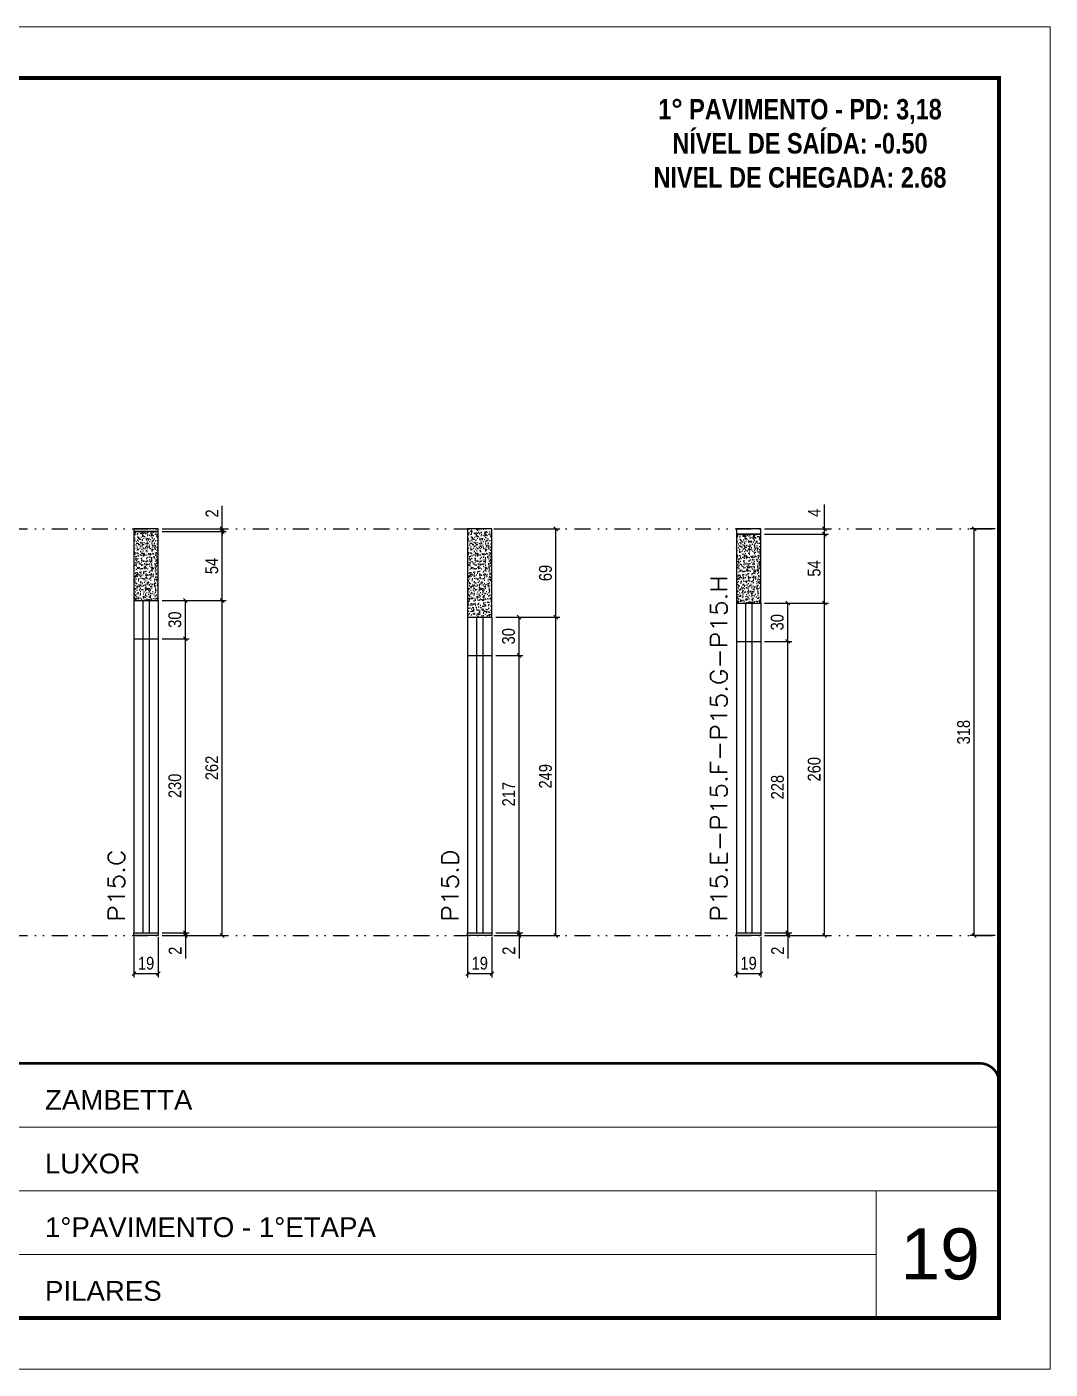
# Model space of a CAD drawing. Extents: x 14400 to 24104, y -21631 to 6985.
# Drawn here: x 18282 to 19082, y 1340 to 2390 of the extents above; entities that cross this region are included whole.
import ezdxf

# ---------------------------------------------------------------- set-up
doc = ezdxf.new("R2010")
doc.units = 0
for name, pattern in [('CONTINUO', [0]), ('DASHED', [0.75, 0.5, -0.25]), ('DIVIDE2', [0.625, 0.25, -0.125, 0, -0.125, 0, -0.125])]:
    doc.linetypes.add(name, pattern=pattern)
for name, color, linetype, lineweight in [('CARIMBO', 255, 'Continuous', 9), ('Folhas', 255, 'Continuous', 9), ('SARRAFO DE PRESSAO', 251, 'DASHED', 9), ('Texto Seção', 7, 'Continuous', 15)]:
    doc.layers.add(name, color=color, linetype=linetype, lineweight=lineweight)
for name, color, linetype in [('COTA', 241, 'Continuous'), ('NOMENCLATURA', 7, 'Continuous'), ('Nível', 160, 'Continuous'), ('Painéis', 200, 'Continuous'), ('SARR_2.2x7', 40, 'Continuous')]:
    doc.layers.add(name, color=color, linetype=linetype)
doc.styles.add('ARIAL', font='arial.ttf')
doc.styles.add('COTA TECNICA', font='techl___.ttf', dxfattribs={"height": 10})
doc.styles.add('COTA TECNICA-50', font='techl___.ttf', dxfattribs={"height": 10})
doc.styles.add('REGUA-120', font='ROMANS.shx', dxfattribs={"height": 15})
doc.styles.add('ROMANC', font='techb___.ttf', dxfattribs={"height": 2.5})
doc.dimstyles.new('COTA PAINEL-50', dxfattribs={"dimtxt": 10, "dimasz": 3, "dimexe": 3, "dimexo": 3, "dimgap": 3, "dimtad": 1, "dimdec": 1, "dimzin": 12, "dimdsep": 46, "dimtxsty": 'COTA TECNICA-50', "dimblk1": 'OBLIQUE', "dimblk2": 'OBLIQUE', "dimsah": 1, "dimcen": 0.9, "dimclrd": 4, "dimclre": 4, "dimclrt": 240, "dimadec": 1, "dimazin": 3, "dimtfac": 1, "dimtdec": 1, "dimtmove": 0, "dimatfit": 3, "dimfxl": 1, "dimtolj": 1, "dimtzin": 12, "dimarcsym": 0})
doc.dimstyles.new('PAINEL', dxfattribs={"dimtxt": 10, "dimasz": 3, "dimexe": 3, "dimexo": 3, "dimgap": 3, "dimtad": 1, "dimdec": 1, "dimzin": 12, "dimdsep": 46, "dimtxsty": 'COTA TECNICA', "dimblk1": 'OBLIQUE', "dimblk2": 'OBLIQUE', "dimsah": 1, "dimcen": 0.9, "dimclrd": 4, "dimclre": 4, "dimclrt": 240, "dimadec": 1, "dimazin": 3, "dimtfac": 1, "dimtdec": 1, "dimtmove": 0, "dimatfit": 3, "dimfxl": 1, "dimtolj": 1, "dimtzin": 12, "dimarcsym": 0})

# ---------------------------------------------------------------- blocks, each defined once
blk = doc.blocks.new('9999999999')
at = {"color": 30, "linetype": 'CONTINUO'}
for p, q in [((98564.6, 34379.6), (99584, 34379.6)), ((98564.6, 34329.8), (99488, 34329.8)), ((99584, 34329.8), (99488, 34329.8)), ((99488, 34329.8), (99488, 34230.2)), ((98564.6, 34280), (99488, 34280))]:
    blk.add_line(p, q, dxfattribs=at)
at = {"color": 30, "linetype": 'CONTINUO', "const_width": 2}
blk.add_lwpolyline([(99584, 34230.2), (99584, 34414.4, 0.414214), (99569, 34429.4), (98229, 34429.4, 0.414214), (98214, 34414.4), (98214, 34245.2, 0.414214), (98229, 34230.2), (99584, 34230.2)], format="xyb", dxfattribs=at)
at = {"layer": 'Folhas'}
blk.add_lwpolyline([(98139, 34190.2), (99624, 34190.2), (99624, 35240.2), (98139, 35240.2)], close=True, dxfattribs=at)
at = {"layer": 'Folhas', "color": 30, "const_width": 3}
blk.add_lwpolyline([(98214, 34230.2), (99584, 34230.2), (99584, 35200.2), (98214, 35200.2)], close=True, dxfattribs=at)
at = {"color": 7, "linetype": 'Continuous', "ltscale": 5, "style": 'ARIAL'}
for s, height, p in [('ZAMBETTA', 15.48, (98837.7, 34393.1)), ('LUXOR', 15.48, (98837.7, 34343.3)), ('1°PAVIMENTO - 1°ETAPA', 15.483, (98837.7, 34293.5)), ('PILARES', 15.48, (98837.7, 34243.7))]:
    blk.add_text(s, height=height, dxfattribs=at).set_placement(p)
blk = doc.blocks.new('_Oblique')
at = {"color": 0, "linetype": 'ByBlock', "lineweight": -2}
blk.add_line((-0.5, -0.5), (0.5, 0.5), dxfattribs=at)
blk = doc.blocks.new('*D1174')
at = {"layer": 'COTA', "color": 4, "lineweight": -2, "transparency": 16777216}
for p, q in [((19039, 1997.7), (19019.5, 1997.7)), ((19022.5, 1679.7), (19022.5, 1997.7)), ((19039, 1679.7), (19019.5, 1679.7))]:
    blk.add_line(p, q, dxfattribs=at)
at = {"layer": 'Defpoints', "color": 0, "transparency": 16777216}
for p in [(19022.5, 1997.7), (19042, 1997.7), (19042, 1679.7)]:
    blk.add_point(p, dxfattribs=at)
at = {"layer": 'COTA', "color": 4, "lineweight": -2, "transparency": 16777216, "xscale": 3, "yscale": 3, "zscale": 3}
for p, rotation in [((19022.5, 1997.7), 90), ((19022.5, 1679.7), 270)]:
    blk.add_blockref('_Oblique', p, dxfattribs=dict(at, rotation=rotation))
at = {"layer": 'COTA', "color": 240, "transparency": 16777216, "insert": (19014.3, 1838.7), "char_height": 10, "attachment_point": 5, "rotation": 90, "style": 'COTA TECNICA'}
blk.add_mtext('\\A1;318', dxfattribs=at)
blk = doc.blocks.new('*D1181')
at = {"layer": 'COTA', "color": 4, "lineweight": -2, "transparency": 16777216}
for p, q in [((18365.3, 1678.7), (18365.3, 1646.8)), ((18384.3, 1678.7), (18384.3, 1646.8)), ((18365.3, 1649.8), (18384.3, 1649.8))]:
    blk.add_line(p, q, dxfattribs=at)
at = {"layer": 'Defpoints', "color": 0, "transparency": 16777216}
for p in [(18365.3, 1681.7), (18384.3, 1681.7), (18384.3, 1649.8)]:
    blk.add_point(p, dxfattribs=at)
at = {"layer": 'COTA', "color": 4, "lineweight": -2, "transparency": 16777216, "xscale": 3, "yscale": 3, "zscale": 3, "rotation": 180}
blk.add_blockref('_Oblique', (18365.3, 1649.8), dxfattribs=at)
at = {"layer": 'COTA', "color": 4, "lineweight": -2, "transparency": 16777216, "xscale": 3, "yscale": 3, "zscale": 3}
blk.add_blockref('_Oblique', (18384.3, 1649.8), dxfattribs=at)
at = {"layer": 'COTA', "color": 240, "transparency": 16777216, "insert": (18374.8, 1657.9), "char_height": 10, "attachment_point": 5, "style": 'COTA TECNICA'}
blk.add_mtext('\\A1;19', dxfattribs=at)
blk = doc.blocks.new('*D1182')
at = {"layer": 'COTA', "color": 4, "lineweight": -2, "transparency": 16777216}
for p, q in [((18387.3, 1681.7), (18408.5, 1681.7)), ((18405.5, 1681.7), (18405.5, 1684.7)), ((18405.5, 1681.7), (18405.5, 1679.7)), ((18387.3, 1679.7), (18408.5, 1679.7)), ((18405.5, 1679.7), (18405.5, 1661.6))]:
    blk.add_line(p, q, dxfattribs=at)
at = {"layer": 'Defpoints', "color": 0, "transparency": 16777216}
for p in [(18384.3, 1681.7), (18405.5, 1681.7), (18384.3, 1679.7)]:
    blk.add_point(p, dxfattribs=at)
at = {"layer": 'COTA', "color": 4, "lineweight": -2, "transparency": 16777216, "xscale": 3, "yscale": 3, "zscale": 3}
for p, rotation in [((18405.5, 1681.7), 270), ((18405.5, 1679.7), 90)]:
    blk.add_blockref('_Oblique', p, dxfattribs=dict(at, rotation=rotation))
at = {"layer": 'COTA', "color": 240, "transparency": 16777216, "insert": (18397.5, 1667.7), "char_height": 10, "attachment_point": 5, "rotation": 90, "style": 'COTA TECNICA-50'}
blk.add_mtext('\\A1;2', dxfattribs=at)
blk = doc.blocks.new('*D1183')
at = {"layer": 'COTA', "color": 4, "lineweight": -2, "transparency": 16777216}
for p, q in [((18387.3, 1941.7), (18437.3, 1941.7)), ((18434.3, 1679.7), (18434.3, 1941.7)), ((18387.3, 1679.7), (18437.3, 1679.7))]:
    blk.add_line(p, q, dxfattribs=at)
at = {"layer": 'Defpoints', "color": 0, "transparency": 16777216}
for p in [(18384.3, 1941.7), (18434.3, 1941.7), (18384.3, 1679.7)]:
    blk.add_point(p, dxfattribs=at)
at = {"layer": 'COTA', "color": 4, "lineweight": -2, "transparency": 16777216, "xscale": 3, "yscale": 3, "zscale": 3}
for p, rotation in [((18434.3, 1941.7), 90), ((18434.3, 1679.7), 270)]:
    blk.add_blockref('_Oblique', p, dxfattribs=dict(at, rotation=rotation))
at = {"layer": 'COTA', "color": 240, "transparency": 16777216, "insert": (18426.2, 1810.7), "char_height": 10, "attachment_point": 5, "rotation": 90, "style": 'COTA TECNICA-50'}
blk.add_mtext('\\A1;262', dxfattribs=at)
blk = doc.blocks.new('*D1184')
at = {"layer": 'COTA', "color": 4, "lineweight": -2, "transparency": 16777216}
for p, q in [((18387.3, 1995.7), (18437.3, 1995.7)), ((18434.3, 1941.7), (18434.3, 1995.7)), ((18387.3, 1941.7), (18437.3, 1941.7))]:
    blk.add_line(p, q, dxfattribs=at)
at = {"layer": 'Defpoints', "color": 0, "transparency": 16777216}
for p in [(18384.3, 1995.7), (18434.3, 1995.7), (18384.3, 1941.7)]:
    blk.add_point(p, dxfattribs=at)
at = {"layer": 'COTA', "color": 4, "lineweight": -2, "transparency": 16777216, "xscale": 3, "yscale": 3, "zscale": 3}
for p, rotation in [((18434.3, 1995.7), 90), ((18434.3, 1941.7), 270)]:
    blk.add_blockref('_Oblique', p, dxfattribs=dict(at, rotation=rotation))
at = {"layer": 'COTA', "color": 240, "transparency": 16777216, "insert": (18426.2, 1968.7), "char_height": 10, "attachment_point": 5, "rotation": 90, "style": 'COTA TECNICA'}
blk.add_mtext('\\A1;54', dxfattribs=at)
blk = doc.blocks.new('*D1185')
at = {"layer": 'COTA', "color": 4, "lineweight": -2, "transparency": 16777216}
for p, q in [((18387.3, 1911.7), (18408.5, 1911.7)), ((18405.5, 1681.7), (18405.5, 1911.7)), ((18387.3, 1681.7), (18408.5, 1681.7))]:
    blk.add_line(p, q, dxfattribs=at)
at = {"layer": 'Defpoints', "color": 0, "transparency": 16777216}
for p in [(18384.3, 1911.7), (18405.5, 1911.7), (18384.3, 1681.7)]:
    blk.add_point(p, dxfattribs=at)
at = {"layer": 'COTA', "color": 4, "lineweight": -2, "transparency": 16777216, "xscale": 3, "yscale": 3, "zscale": 3}
for p, rotation in [((18405.5, 1911.7), 90), ((18405.5, 1681.7), 270)]:
    blk.add_blockref('_Oblique', p, dxfattribs=dict(at, rotation=rotation))
at = {"layer": 'COTA', "color": 240, "transparency": 16777216, "insert": (18397.3, 1796.7), "char_height": 10, "attachment_point": 5, "rotation": 90, "style": 'COTA TECNICA'}
blk.add_mtext('\\A1;230', dxfattribs=at)
blk = doc.blocks.new('*D1186')
at = {"layer": 'COTA', "color": 4, "lineweight": -2, "transparency": 16777216}
for p, q in [((18434.3, 1997.7), (18434.3, 2015.8)), ((18387.3, 1997.7), (18437.3, 1997.7)), ((18387.3, 1995.7), (18437.3, 1995.7)), ((18434.3, 1995.7), (18434.3, 1997.7)), ((18434.3, 1995.7), (18434.3, 1992.7))]:
    blk.add_line(p, q, dxfattribs=at)
at = {"layer": 'Defpoints', "color": 0, "transparency": 16777216}
for p in [(18384.3, 1997.7), (18384.3, 1995.7), (18434.3, 1997.7)]:
    blk.add_point(p, dxfattribs=at)
at = {"layer": 'COTA', "color": 4, "lineweight": -2, "transparency": 16777216, "xscale": 3, "yscale": 3, "zscale": 3}
for p, rotation in [((18434.3, 1997.7), 270), ((18434.3, 1995.7), 90)]:
    blk.add_blockref('_Oblique', p, dxfattribs=dict(at, rotation=rotation))
at = {"layer": 'COTA', "color": 240, "transparency": 16777216, "insert": (18426.3, 2009.8), "char_height": 10, "attachment_point": 5, "rotation": 90, "style": 'COTA TECNICA'}
blk.add_mtext('\\A1;2', dxfattribs=at)
blk = doc.blocks.new('*D1187')
at = {"layer": 'COTA', "color": 4, "lineweight": -2, "transparency": 16777216}
for p, q in [((18387.3, 1941.7), (18408.5, 1941.7)), ((18405.5, 1911.7), (18405.5, 1941.7)), ((18387.3, 1911.7), (18408.5, 1911.7))]:
    blk.add_line(p, q, dxfattribs=at)
at = {"layer": 'Defpoints', "color": 0, "transparency": 16777216}
for p in [(18384.3, 1941.7), (18405.5, 1941.7), (18384.3, 1911.7)]:
    blk.add_point(p, dxfattribs=at)
at = {"layer": 'COTA', "color": 4, "lineweight": -2, "transparency": 16777216, "xscale": 3, "yscale": 3, "zscale": 3}
for p, rotation in [((18405.5, 1941.7), 90), ((18405.5, 1911.7), 270)]:
    blk.add_blockref('_Oblique', p, dxfattribs=dict(at, rotation=rotation))
at = {"layer": 'COTA', "color": 240, "transparency": 16777216, "insert": (18397.3, 1926.7), "char_height": 10, "attachment_point": 5, "rotation": 90, "style": 'COTA TECNICA'}
blk.add_mtext('\\A1;30', dxfattribs=at)
blk = doc.blocks.new('*D1188')
at = {"layer": 'COTA', "color": 4, "lineweight": -2, "transparency": 16777216}
for p, q in [((18626.3, 1678.7), (18626.3, 1646.8)), ((18645.3, 1678.7), (18645.3, 1646.8)), ((18626.3, 1649.8), (18645.3, 1649.8))]:
    blk.add_line(p, q, dxfattribs=at)
at = {"layer": 'Defpoints', "color": 0, "transparency": 16777216}
for p in [(18626.3, 1681.7), (18645.3, 1681.7), (18645.3, 1649.8)]:
    blk.add_point(p, dxfattribs=at)
at = {"layer": 'COTA', "color": 4, "lineweight": -2, "transparency": 16777216, "xscale": 3, "yscale": 3, "zscale": 3, "rotation": 180}
blk.add_blockref('_Oblique', (18626.3, 1649.8), dxfattribs=at)
at = {"layer": 'COTA', "color": 4, "lineweight": -2, "transparency": 16777216, "xscale": 3, "yscale": 3, "zscale": 3}
blk.add_blockref('_Oblique', (18645.3, 1649.8), dxfattribs=at)
at = {"layer": 'COTA', "color": 240, "transparency": 16777216, "insert": (18635.8, 1657.9), "char_height": 10, "attachment_point": 5, "style": 'COTA TECNICA'}
blk.add_mtext('\\A1;19', dxfattribs=at)
blk = doc.blocks.new('*D1189')
at = {"layer": 'COTA', "color": 4, "lineweight": -2, "transparency": 16777216}
for p, q in [((18648.3, 1681.7), (18669.5, 1681.7)), ((18666.5, 1681.7), (18666.5, 1684.7)), ((18666.5, 1681.7), (18666.5, 1679.7)), ((18648.3, 1679.7), (18669.5, 1679.7)), ((18666.5, 1679.7), (18666.5, 1661.6))]:
    blk.add_line(p, q, dxfattribs=at)
at = {"layer": 'Defpoints', "color": 0, "transparency": 16777216}
for p in [(18645.3, 1681.7), (18666.5, 1681.7), (18645.3, 1679.7)]:
    blk.add_point(p, dxfattribs=at)
at = {"layer": 'COTA', "color": 4, "lineweight": -2, "transparency": 16777216, "xscale": 3, "yscale": 3, "zscale": 3}
for p, rotation in [((18666.5, 1681.7), 270), ((18666.5, 1679.7), 90)]:
    blk.add_blockref('_Oblique', p, dxfattribs=dict(at, rotation=rotation))
at = {"layer": 'COTA', "color": 240, "transparency": 16777216, "insert": (18658.5, 1667.7), "char_height": 10, "attachment_point": 5, "rotation": 90, "style": 'COTA TECNICA-50'}
blk.add_mtext('\\A1;2', dxfattribs=at)
blk = doc.blocks.new('*D1190')
at = {"layer": 'COTA', "color": 4, "lineweight": -2, "transparency": 16777216}
for p, q in [((18648.3, 1928.7), (18698.3, 1928.7)), ((18695.3, 1679.7), (18695.3, 1928.7)), ((18648.3, 1679.7), (18698.3, 1679.7))]:
    blk.add_line(p, q, dxfattribs=at)
at = {"layer": 'Defpoints', "color": 0, "transparency": 16777216}
for p in [(18645.3, 1928.7), (18695.3, 1928.7), (18645.3, 1679.7)]:
    blk.add_point(p, dxfattribs=at)
at = {"layer": 'COTA', "color": 4, "lineweight": -2, "transparency": 16777216, "xscale": 3, "yscale": 3, "zscale": 3}
for p, rotation in [((18695.3, 1928.7), 90), ((18695.3, 1679.7), 270)]:
    blk.add_blockref('_Oblique', p, dxfattribs=dict(at, rotation=rotation))
at = {"layer": 'COTA', "color": 240, "transparency": 16777216, "insert": (18687.2, 1804.2), "char_height": 10, "attachment_point": 5, "rotation": 90, "style": 'COTA TECNICA-50'}
blk.add_mtext('\\A1;249', dxfattribs=at)
blk = doc.blocks.new('*D1191')
at = {"layer": 'COTA', "color": 4, "lineweight": -2, "transparency": 16777216}
for p, q in [((18648.3, 1997.7), (18698.3, 1997.7)), ((18695.3, 1928.7), (18695.3, 1997.7)), ((18648.3, 1928.7), (18698.3, 1928.7))]:
    blk.add_line(p, q, dxfattribs=at)
at = {"layer": 'Defpoints', "color": 0, "transparency": 16777216}
for p in [(18645.3, 1997.7), (18695.3, 1997.7), (18645.3, 1928.7)]:
    blk.add_point(p, dxfattribs=at)
at = {"layer": 'COTA', "color": 4, "lineweight": -2, "transparency": 16777216, "xscale": 3, "yscale": 3, "zscale": 3}
for p, rotation in [((18695.3, 1997.7), 90), ((18695.3, 1928.7), 270)]:
    blk.add_blockref('_Oblique', p, dxfattribs=dict(at, rotation=rotation))
at = {"layer": 'COTA', "color": 240, "transparency": 16777216, "insert": (18687.2, 1963.2), "char_height": 10, "attachment_point": 5, "rotation": 90, "style": 'COTA TECNICA'}
blk.add_mtext('\\A1;69', dxfattribs=at)
blk = doc.blocks.new('*D1192')
at = {"layer": 'COTA', "color": 4, "lineweight": -2, "transparency": 16777216}
for p, q in [((18648.3, 1898.7), (18669.5, 1898.7)), ((18666.5, 1681.7), (18666.5, 1898.7)), ((18648.3, 1681.7), (18669.5, 1681.7))]:
    blk.add_line(p, q, dxfattribs=at)
at = {"layer": 'Defpoints', "color": 0, "transparency": 16777216}
for p in [(18645.3, 1898.7), (18666.5, 1898.7), (18645.3, 1681.7)]:
    blk.add_point(p, dxfattribs=at)
at = {"layer": 'COTA', "color": 4, "lineweight": -2, "transparency": 16777216, "xscale": 3, "yscale": 3, "zscale": 3}
for p, rotation in [((18666.5, 1898.7), 90), ((18666.5, 1681.7), 270)]:
    blk.add_blockref('_Oblique', p, dxfattribs=dict(at, rotation=rotation))
at = {"layer": 'COTA', "color": 240, "transparency": 16777216, "insert": (18658.4, 1790.2), "char_height": 10, "attachment_point": 5, "rotation": 90, "style": 'COTA TECNICA'}
blk.add_mtext('\\A1;217', dxfattribs=at)
blk = doc.blocks.new('*D1193')
at = {"layer": 'COTA', "color": 4, "lineweight": -2, "transparency": 16777216}
for p, q in [((18648.3, 1928.7), (18669.5, 1928.7)), ((18666.5, 1898.7), (18666.5, 1928.7)), ((18648.3, 1898.7), (18669.5, 1898.7))]:
    blk.add_line(p, q, dxfattribs=at)
at = {"layer": 'Defpoints', "color": 0, "transparency": 16777216}
for p in [(18645.3, 1928.7), (18666.5, 1928.7), (18645.3, 1898.7)]:
    blk.add_point(p, dxfattribs=at)
at = {"layer": 'COTA', "color": 4, "lineweight": -2, "transparency": 16777216, "xscale": 3, "yscale": 3, "zscale": 3}
for p, rotation in [((18666.5, 1928.7), 90), ((18666.5, 1898.7), 270)]:
    blk.add_blockref('_Oblique', p, dxfattribs=dict(at, rotation=rotation))
at = {"layer": 'COTA', "color": 240, "transparency": 16777216, "insert": (18658.3, 1913.7), "char_height": 10, "attachment_point": 5, "rotation": 90, "style": 'COTA TECNICA'}
blk.add_mtext('\\A1;30', dxfattribs=at)
blk = doc.blocks.new('*D1194')
at = {"layer": 'COTA', "color": 4, "lineweight": -2, "transparency": 16777216}
for p, q in [((18836.6, 1678.7), (18836.6, 1646.8)), ((18855.6, 1678.7), (18855.6, 1646.8)), ((18836.6, 1649.8), (18855.6, 1649.8))]:
    blk.add_line(p, q, dxfattribs=at)
at = {"layer": 'Defpoints', "color": 0, "transparency": 16777216}
for p in [(18836.6, 1681.7), (18855.6, 1681.7), (18855.6, 1649.8)]:
    blk.add_point(p, dxfattribs=at)
at = {"layer": 'COTA', "color": 4, "lineweight": -2, "transparency": 16777216, "xscale": 3, "yscale": 3, "zscale": 3, "rotation": 180}
blk.add_blockref('_Oblique', (18836.6, 1649.8), dxfattribs=at)
at = {"layer": 'COTA', "color": 4, "lineweight": -2, "transparency": 16777216, "xscale": 3, "yscale": 3, "zscale": 3}
blk.add_blockref('_Oblique', (18855.6, 1649.8), dxfattribs=at)
at = {"layer": 'COTA', "color": 240, "transparency": 16777216, "insert": (18846.1, 1657.9), "char_height": 10, "attachment_point": 5, "style": 'COTA TECNICA'}
blk.add_mtext('\\A1;19', dxfattribs=at)
blk = doc.blocks.new('*D1195')
at = {"layer": 'COTA', "color": 4, "lineweight": -2, "transparency": 16777216}
for p, q in [((18858.6, 1681.7), (18879.8, 1681.7)), ((18876.8, 1681.7), (18876.8, 1684.7)), ((18876.8, 1681.7), (18876.8, 1679.7)), ((18858.6, 1679.7), (18879.8, 1679.7)), ((18876.8, 1679.7), (18876.8, 1661.6))]:
    blk.add_line(p, q, dxfattribs=at)
at = {"layer": 'Defpoints', "color": 0, "transparency": 16777216}
for p in [(18855.6, 1681.7), (18876.8, 1681.7), (18855.6, 1679.7)]:
    blk.add_point(p, dxfattribs=at)
at = {"layer": 'COTA', "color": 4, "lineweight": -2, "transparency": 16777216, "xscale": 3, "yscale": 3, "zscale": 3}
for p, rotation in [((18876.8, 1681.7), 270), ((18876.8, 1679.7), 90)]:
    blk.add_blockref('_Oblique', p, dxfattribs=dict(at, rotation=rotation))
at = {"layer": 'COTA', "color": 240, "transparency": 16777216, "insert": (18868.8, 1667.7), "char_height": 10, "attachment_point": 5, "rotation": 90, "style": 'COTA TECNICA-50'}
blk.add_mtext('\\A1;2', dxfattribs=at)
blk = doc.blocks.new('*D1196')
at = {"layer": 'COTA', "color": 4, "lineweight": -2, "transparency": 16777216}
for p, q in [((18858.6, 1939.7), (18908.5, 1939.7)), ((18905.5, 1679.7), (18905.5, 1939.7)), ((18858.6, 1679.7), (18908.5, 1679.7))]:
    blk.add_line(p, q, dxfattribs=at)
at = {"layer": 'Defpoints', "color": 0, "transparency": 16777216}
for p in [(18855.6, 1939.7), (18905.5, 1939.7), (18855.6, 1679.7)]:
    blk.add_point(p, dxfattribs=at)
at = {"layer": 'COTA', "color": 4, "lineweight": -2, "transparency": 16777216, "xscale": 3, "yscale": 3, "zscale": 3}
for p, rotation in [((18905.5, 1939.7), 90), ((18905.5, 1679.7), 270)]:
    blk.add_blockref('_Oblique', p, dxfattribs=dict(at, rotation=rotation))
at = {"layer": 'COTA', "color": 240, "transparency": 16777216, "insert": (18897.4, 1809.7), "char_height": 10, "attachment_point": 5, "rotation": 90, "style": 'COTA TECNICA-50'}
blk.add_mtext('\\A1;260', dxfattribs=at)
blk = doc.blocks.new('*D1197')
at = {"layer": 'COTA', "color": 4, "lineweight": -2, "transparency": 16777216}
for p, q in [((18858.6, 1993.7), (18908.5, 1993.7)), ((18905.5, 1939.7), (18905.5, 1993.7)), ((18858.6, 1939.7), (18908.5, 1939.7))]:
    blk.add_line(p, q, dxfattribs=at)
at = {"layer": 'Defpoints', "color": 0, "transparency": 16777216}
for p in [(18855.6, 1993.7), (18905.5, 1993.7), (18855.6, 1939.7)]:
    blk.add_point(p, dxfattribs=at)
at = {"layer": 'COTA', "color": 4, "lineweight": -2, "transparency": 16777216, "xscale": 3, "yscale": 3, "zscale": 3}
for p, rotation in [((18905.5, 1993.7), 90), ((18905.5, 1939.7), 270)]:
    blk.add_blockref('_Oblique', p, dxfattribs=dict(at, rotation=rotation))
at = {"layer": 'COTA', "color": 240, "transparency": 16777216, "insert": (18897.4, 1966.7), "char_height": 10, "attachment_point": 5, "rotation": 90, "style": 'COTA TECNICA'}
blk.add_mtext('\\A1;54', dxfattribs=at)
blk = doc.blocks.new('*D1198')
at = {"layer": 'COTA', "color": 4, "lineweight": -2, "transparency": 16777216}
for p, q in [((18858.6, 1909.7), (18879.8, 1909.7)), ((18876.8, 1681.7), (18876.8, 1909.7)), ((18858.6, 1681.7), (18879.8, 1681.7))]:
    blk.add_line(p, q, dxfattribs=at)
at = {"layer": 'Defpoints', "color": 0, "transparency": 16777216}
for p in [(18855.6, 1909.7), (18876.8, 1909.7), (18855.6, 1681.7)]:
    blk.add_point(p, dxfattribs=at)
at = {"layer": 'COTA', "color": 4, "lineweight": -2, "transparency": 16777216, "xscale": 3, "yscale": 3, "zscale": 3}
for p, rotation in [((18876.8, 1909.7), 90), ((18876.8, 1681.7), 270)]:
    blk.add_blockref('_Oblique', p, dxfattribs=dict(at, rotation=rotation))
at = {"layer": 'COTA', "color": 240, "transparency": 16777216, "insert": (18868.7, 1795.7), "char_height": 10, "attachment_point": 5, "rotation": 90, "style": 'COTA TECNICA'}
blk.add_mtext('\\A1;228', dxfattribs=at)
blk = doc.blocks.new('*D1199')
at = {"layer": 'COTA', "color": 4, "lineweight": -2, "transparency": 16777216}
for p, q in [((18905.5, 1997.7), (18905.5, 2016.9)), ((18858.6, 1997.7), (18908.5, 1997.7)), ((18905.5, 1993.7), (18905.5, 1997.7)), ((18858.6, 1993.7), (18908.5, 1993.7)), ((18905.5, 1993.7), (18905.5, 1990.7))]:
    blk.add_line(p, q, dxfattribs=at)
at = {"layer": 'Defpoints', "color": 0, "transparency": 16777216}
for p in [(18855.6, 1997.7), (18905.5, 1997.7), (18855.6, 1993.7)]:
    blk.add_point(p, dxfattribs=at)
at = {"layer": 'COTA', "color": 4, "lineweight": -2, "transparency": 16777216, "xscale": 3, "yscale": 3, "zscale": 3}
for p, rotation in [((18905.5, 1997.7), 270), ((18905.5, 1993.7), 90)]:
    blk.add_blockref('_Oblique', p, dxfattribs=dict(at, rotation=rotation))
at = {"layer": 'COTA', "color": 240, "transparency": 16777216, "insert": (18897.5, 2010.3), "char_height": 10, "attachment_point": 5, "rotation": 90, "style": 'COTA TECNICA'}
blk.add_mtext('\\A1;4', dxfattribs=at)
blk = doc.blocks.new('*D1200')
at = {"layer": 'COTA', "color": 4, "lineweight": -2, "transparency": 16777216}
for p, q in [((18858.6, 1939.7), (18879.8, 1939.7)), ((18876.8, 1909.7), (18876.8, 1939.7)), ((18858.6, 1909.7), (18879.8, 1909.7))]:
    blk.add_line(p, q, dxfattribs=at)
at = {"layer": 'Defpoints', "color": 0, "transparency": 16777216}
for p in [(18855.6, 1939.7), (18876.8, 1939.7), (18855.6, 1909.7)]:
    blk.add_point(p, dxfattribs=at)
at = {"layer": 'COTA', "color": 4, "lineweight": -2, "transparency": 16777216, "xscale": 3, "yscale": 3, "zscale": 3}
for p, rotation in [((18876.8, 1939.7), 90), ((18876.8, 1909.7), 270)]:
    blk.add_blockref('_Oblique', p, dxfattribs=dict(at, rotation=rotation))
at = {"layer": 'COTA', "color": 240, "transparency": 16777216, "insert": (18868.5, 1924.7), "char_height": 10, "attachment_point": 5, "rotation": 90, "style": 'COTA TECNICA'}
blk.add_mtext('\\A1;30', dxfattribs=at)

msp = doc.modelspace()

# ---------------------------------------------------------------- hatches: boundary and pattern name
at = {"layer": 'COTA'}
h = msp.add_hatch(dxfattribs=at)
h.set_pattern_fill('AR-CONC', color=256, scale=0.03)
h.set_pattern_definition([(50, (-375.762, -2297.15), (5.4655401, -0.4781726), [0.5715, -6.2865]), (355, (-375.762, -2297.15), (-1.0573026, 5.7317054), [0.4572, -5.0292175]), (100.451445, (-375.3066, -2297.19), (4.4082374, 5.2535326), [0.4857003, -5.3427073]), (46.1842, (-375.762, -2295.626), (8.1323712, -1.2612698), [0.85725, -9.42975]), (96.635558, (-375.084, -2295.731), (7.122124, 7.4227837), [0.7285507, -8.0140682]), (351.18415, (-375.762, -2295.626), (7.122124, 7.4227837), [0.685799, -7.543792]), (21, (-375, -2296.007), (4.5484317, -3.0679559), [0.5715, -6.2865]), (326, (-375, -2296.007), (1.8540609, 5.525639), [0.4572, -5.0292]), (71.451445, (-374.621, -2296.263), (6.4024926, 2.457683), [0.4857003, -5.3426981]), (37.5, (-375.762, -2297.1502), (0.0926581, 2.53665117), [0, -4.96824, 0, -5.1054, 0, -5.04825]), (7.5, (-375.762, -2297.1502), (2.00458988, 3.00541724), [0, -2.91084, 0, -4.85394, 0, -1.92405]), (327.5, (-377.4613, -2297.1502), (4.06771786, -0.17186232), [0, -1.905, 0, -5.9436, 0, -7.8867]), (317.5, (-378.2233, -2297.1502), (4.44387544, 0.7627947), [0, -2.4765, 0, -3.94716, 0, -5.6007])])
h.paths.add_polyline_path([(18384.29, 1995.71), (18365.29, 1995.71), (18365.29, 1941.71), (18384.29, 1941.71)])
h = msp.add_hatch(dxfattribs=at)
h.set_pattern_fill('AR-CONC', color=256, scale=0.03)
h.set_pattern_definition([(50, (-114.7352, -2297.15), (5.4655401, -0.4781726), [0.5715, -6.2865]), (355, (-114.735, -2297.15), (-1.0573026, 5.7317054), [0.4572, -5.0292175]), (100.451445, (-114.28, -2297.19), (4.4082374, 5.2535326), [0.4857003, -5.3427073]), (46.1842, (-114.735, -2295.626), (8.1323712, -1.2612698), [0.85725, -9.42975]), (96.635558, (-114.0576, -2295.731), (7.122124, 7.4227837), [0.7285507, -8.0140682]), (351.18415, (-114.735, -2295.626), (7.122124, 7.4227837), [0.685799, -7.543792]), (21, (-113.9732, -2296.007), (4.5484317, -3.0679559), [0.5715, -6.2865]), (326, (-113.973, -2296.007), (1.8540609, 5.525639), [0.4572, -5.0292]), (71.451445, (-113.594, -2296.263), (6.4024926, 2.457683), [0.4857003, -5.3426981]), (37.5, (-114.7352, -2297.1502), (0.0926581, 2.53665117), [0, -4.96824, 0, -5.1054, 0, -5.04825]), (7.5, (-114.7352, -2297.1502), (2.00458988, 3.00541724), [0, -2.91084, 0, -4.85394, 0, -1.92405]), (327.5, (-116.4345, -2297.1502), (4.06771786, -0.17186232), [0, -1.905, 0, -5.9436, 0, -7.8867]), (317.5, (-117.1965, -2297.1502), (4.44387544, 0.7627947), [0, -2.4765, 0, -3.94716, 0, -5.6007])])
h.paths.add_polyline_path([(18645.32, 1997.71), (18626.32, 1997.71), (18626.32, 1928.71), (18645.32, 1928.71)])
h = msp.add_hatch(dxfattribs=at)
h.set_pattern_fill('AR-CONC', color=256, scale=0.03)
h.set_pattern_definition([(50, (95.5064, -2299.15), (5.4655401, -0.4781726), [0.5715, -6.2865]), (355, (95.5064, -2299.15), (-1.0573026, 5.7317054), [0.4572, -5.0292175]), (100.451445, (95.962, -2299.19), (4.4082374, 5.2535326), [0.4857003, -5.3427073]), (46.1842, (95.5064, -2297.626), (8.1323712, -1.2612698), [0.85725, -9.42975]), (96.635558, (96.184, -2297.731), (7.122124, 7.4227837), [0.7285507, -8.0140682]), (351.18415, (95.506, -2297.626), (7.122124, 7.4227837), [0.685799, -7.543792]), (21, (96.2684, -2298.007), (4.5484317, -3.0679559), [0.5715, -6.2865]), (326, (96.2684, -2298.007), (1.8540609, 5.525639), [0.4572, -5.0292]), (71.451445, (96.6474, -2298.263), (6.4024926, 2.457683), [0.4857003, -5.3426981]), (37.5, (95.5064, -2299.1502), (0.0926581, 2.53665117), [0, -4.96824, 0, -5.1054, 0, -5.04825]), (7.5, (95.5064, -2299.1502), (2.00458988, 3.00541724), [0, -2.91084, 0, -4.85394, 0, -1.92405]), (327.5, (93.8071, -2299.1502), (4.06771786, -0.17186232), [0, -1.905, 0, -5.9436, 0, -7.8867]), (317.5, (93.045, -2299.1502), (4.44387544, 0.7627947), [0, -2.4765, 0, -3.94716, 0, -5.6007])])
h.paths.add_polyline_path([(18855.56, 1993.71), (18836.56, 1993.71), (18836.56, 1939.71), (18855.56, 1939.71)])

# ---------------------------------------------------------------- linework, layer by layer
for points in [[(18365.29, 1941.71), (18384.29, 1941.71), (18384.29, 1995.71), (18365.29, 1995.71)], [(18626.32, 1928.71), (18645.32, 1928.71), (18645.32, 1997.71), (18626.32, 1997.71)], [(18836.56, 1939.71), (18855.56, 1939.71), (18855.56, 1993.71), (18836.56, 1993.71)]]:
    msp.add_lwpolyline(points, close=True, dxfattribs=at)
at = {"layer": 'Nível', "color": 4, "linetype": 'DIVIDE2', "ltscale": 50}
for p, q in [((17671.97, 1997.71), (19041.97, 1997.71)), ((17671.97, 1679.71), (19041.97, 1679.71))]:
    msp.add_line(p, q, dxfattribs=at)
at = {"layer": 'Painéis'}
for p, q in [((18365.29, 1941.71), (18365.29, 1681.71)), ((18365.29, 1941.71), (18384.29, 1941.71)), ((18384.29, 1941.71), (18384.29, 1681.71)), ((18836.56, 1939.71), (18836.56, 1681.71)), ((18836.56, 1939.71), (18855.56, 1939.71)), ((18855.56, 1939.71), (18855.56, 1681.71)), ((18626.32, 1928.71), (18626.32, 1681.71)), ((18626.32, 1928.71), (18645.32, 1928.71)), ((18645.32, 1928.71), (18645.32, 1681.71)), ((18365.29, 1911.71), (18384.29, 1911.71)), ((18836.56, 1909.71), (18855.56, 1909.71)), ((18626.32, 1898.71), (18645.32, 1898.71)), ((18365.29, 1681.71), (18384.29, 1681.71)), ((18365.29, 1679.71), (18365.29, 1681.71)), ((18384.29, 1681.71), (18384.29, 1679.71)), ((18626.32, 1681.71), (18645.32, 1681.71)), ((18626.32, 1679.71), (18626.32, 1681.71)), ((18645.32, 1681.71), (18645.32, 1679.71)), ((18836.56, 1681.71), (18855.56, 1681.71)), ((18836.56, 1679.71), (18836.56, 1681.71)), ((18855.56, 1681.71), (18855.56, 1679.71)), ((18384.29, 1679.71), (18365.29, 1679.71)), ((18645.32, 1679.71), (18626.32, 1679.71)), ((18855.56, 1679.71), (18836.56, 1679.71))]:
    msp.add_line(p, q, dxfattribs=at)
for points in [[(18365.29, 1995.71), (18384.29, 1995.71), (18384.29, 1997.71), (18365.29, 1997.71)], [(18836.56, 1993.71), (18855.56, 1993.71), (18855.56, 1997.71), (18836.56, 1997.71)]]:
    msp.add_lwpolyline(points, close=True, dxfattribs=at)
at = {"layer": 'SARR_2.2x7'}
for p, q in [((18372.29, 1941.71), (18372.29, 1681.71)), ((18377.29, 1941.71), (18377.29, 1681.71)), ((18843.56, 1939.71), (18843.56, 1681.71)), ((18848.56, 1939.71), (18848.56, 1681.71)), ((18633.32, 1928.71), (18633.32, 1681.71)), ((18638.32, 1928.71), (18638.32, 1681.71))]:
    msp.add_line(p, q, dxfattribs=at)

# ---------------------------------------------------------------- block references
at = {"layer": 'SARRAFO DE PRESSAO', "color": 6, "linetype": 'ByBlock'}
msp.add_blockref('9999999999', (-80542.01, -32849.78), dxfattribs=at)

# ---------------------------------------------------------------- texts
at = {"layer": 'CARIMBO', "style": 'ARIAL'}
msp.add_text('19', height=40, dxfattribs=at).set_placement((18964.83, 1410.57))
at = {"layer": 'NOMENCLATURA', "color": 2, "insert": (18886.29, 2334.01), "char_height": 16, "attachment_point": 2, "style": 'ROMANC'}
msp.add_mtext_dynamic_manual_height_columns('1° PAVIMENTO - PD: 3,18\\PNÍVEL DE SAÍDA: -0.50\\PNIVEL DE CHEGADA: 2.68', width=432.3511, gutter_width=1, heights=[0], dxfattribs=at)
at = {"layer": 'Texto Seção', "style": 'REGUA-120', "width": 1.1}
for s, p in [('P15.E-P15.F-P15.G-P15.H', (18829.31, 1690.47)), ('P15.C', (18358.04, 1690.47)), ('P15.D', (18619.07, 1690.47))]:
    msp.add_text(s, height=13, rotation=90, dxfattribs=at).set_placement(p)

# ---------------------------------------------------------------- dimensions: what is measured, and where the dimension line sits
at = {"layer": 'COTA'}
for base, p1, p2, dimstyle, picture, middle in [((18905.55, 1997.71), (18855.56, 1993.71), (18855.56, 1997.71), 'PAINEL', '*D1199', (18897.48, 2010.33)), ((18434.28, 1997.71), (18384.29, 1995.71), (18384.29, 1997.71), 'PAINEL', '*D1186', (18426.28, 2009.77)), ((18434.28, 1995.71), (18384.29, 1941.71), (18384.29, 1995.71), 'PAINEL', '*D1184', (18426.17, 1968.71)), ((18695.31, 1997.71), (18645.32, 1928.71), (18645.32, 1997.71), 'PAINEL', '*D1191', (18687.18, 1963.21)), ((18905.55, 1993.71), (18855.56, 1939.71), (18855.56, 1993.71), 'PAINEL', '*D1197', (18897.44, 1966.71)), ((19022.51, 1997.71), (19041.97, 1679.71), (19041.97, 1997.71), 'PAINEL', '*D1174', (19014.27, 1838.71)), ((18434.28, 1941.71), (18384.29, 1679.71), (18384.29, 1941.71), 'COTA PAINEL-50', '*D1183', (18426.18, 1810.71)), ((18405.48, 1941.71), (18384.29, 1911.71), (18384.29, 1941.71), 'PAINEL', '*D1187', (18397.27, 1926.71)), ((18905.55, 1939.71), (18855.56, 1679.71), (18855.56, 1939.71), 'COTA PAINEL-50', '*D1196', (18897.45, 1809.71)), ((18876.75, 1939.71), (18855.56, 1909.71), (18855.56, 1939.71), 'PAINEL', '*D1200', (18868.53, 1924.71)), ((18695.31, 1928.71), (18645.32, 1679.71), (18645.32, 1928.71), 'COTA PAINEL-50', '*D1190', (18687.21, 1804.21)), ((18666.51, 1928.71), (18645.32, 1898.71), (18645.32, 1928.71), 'PAINEL', '*D1193', (18658.29, 1913.71)), ((18405.48, 1911.71), (18384.29, 1681.71), (18384.29, 1911.71), 'PAINEL', '*D1185', (18397.27, 1796.71)), ((18876.75, 1909.71), (18855.56, 1681.71), (18855.56, 1909.71), 'PAINEL', '*D1198', (18868.66, 1795.71)), ((18666.51, 1898.71), (18645.32, 1681.71), (18645.32, 1898.71), 'PAINEL', '*D1192', (18658.44, 1790.21))]:
    dim = msp.add_linear_dim(base=base, p1=p1, p2=p2, angle=90, dimstyle=dimstyle, dxfattribs=at)
    dim.commit()
    dim.dimension.update_dxf_attribs({"geometry": picture, "text_midpoint": middle})
for base, p1, p2, picture, middle in [((18384.29, 1649.82), (18365.29, 1681.71), (18384.29, 1681.71), '*D1181', (18374.79, 1657.9)), ((18645.32, 1649.82), (18626.32, 1681.71), (18645.32, 1681.71), '*D1188', (18635.82, 1657.9)), ((18855.56, 1649.82), (18836.56, 1681.71), (18855.56, 1681.71), '*D1194', (18846.06, 1657.9))]:
    dim = msp.add_linear_dim(base=base, p1=p1, p2=p2, dimstyle='PAINEL', override={"dimarcsym": 2}, dxfattribs=at)
    dim.commit()
    dim.dimension.update_dxf_attribs({"geometry": picture, "text_midpoint": middle})
for base, p1, p2, picture, middle in [((18405.48, 1681.71), (18384.29, 1679.71), (18384.29, 1681.71), '*D1182', (18405.48, 1667.65)), ((18666.51, 1681.71), (18645.32, 1679.71), (18645.32, 1681.71), '*D1189', (18666.51, 1667.65)), ((18876.75, 1681.71), (18855.56, 1679.71), (18855.56, 1681.71), '*D1195', (18876.75, 1667.65))]:
    dim = msp.add_linear_dim(base=base, p1=p1, p2=p2, angle=90, dimstyle='COTA PAINEL-50', dxfattribs=at)
    dim.commit()
    dim.dimension.update_dxf_attribs({"geometry": picture, "text_midpoint": middle, "dimtype": 160})

doc.saveas('drawing.dxf')
